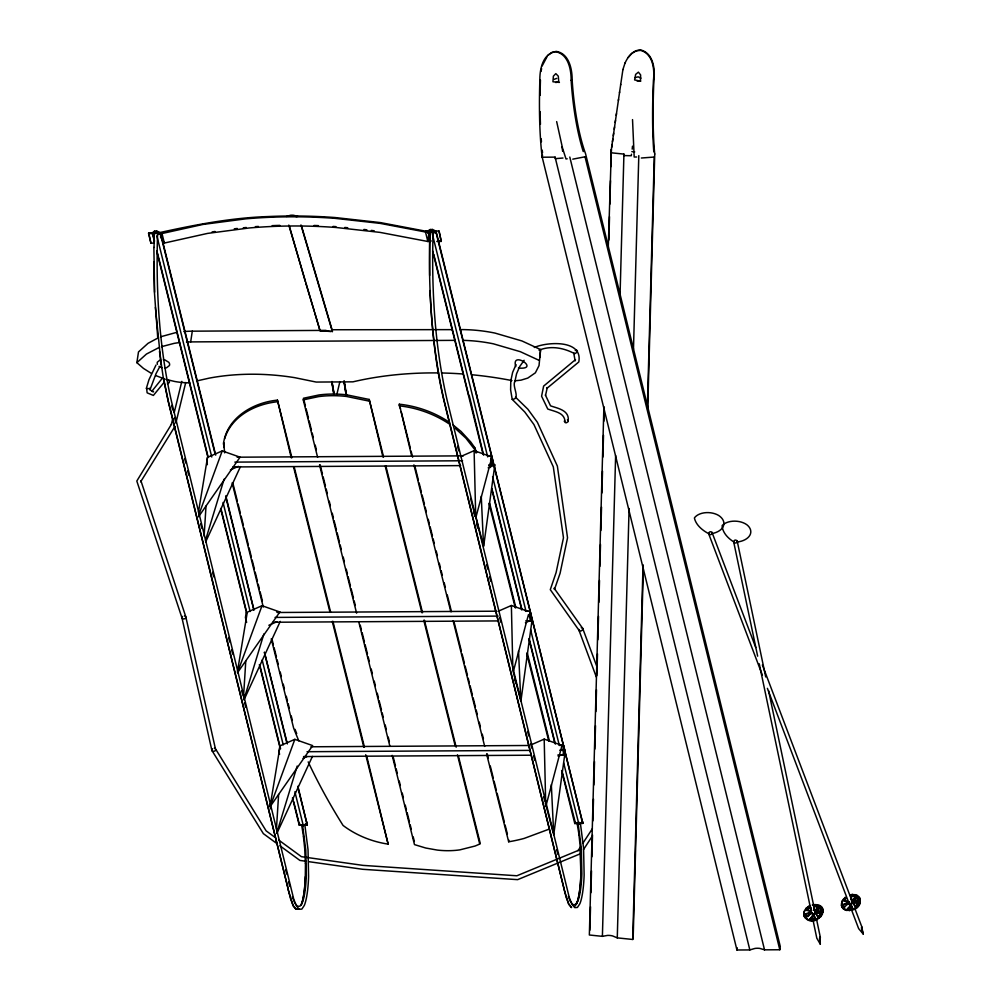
<?xml version="1.0" encoding="UTF-8"?>
<svg xmlns="http://www.w3.org/2000/svg" width="1000" height="1000" viewBox="0 0 1000 1000"><rect width="100%" height="100%" fill="white"/><g stroke="black" fill="none" stroke-linecap="round" stroke-linejoin="round"><path stroke-width="1.5" d="M804.45 916.775L803.875 914.312L804.45 916.775C815.612 931.7 835.088 902.738 812.5 904.7L812.5 905.362L817.525 905.4L817.525 904.737M804.562 910.375L803.9 913.025L805.837 908.475L809.963 905.5L805.837 909.137L805.837 908.475M805.6 918.337L804.45 916.112M805.913 915.487L805.9 916.15L805.425 914.625L810.138 912.9L810.325 914.237L810.138 912.237L805.425 913.962L806.875 916.8L810.325 913.575M810.525 906.575L807.075 909.062L806.538 910.525L810.512 907.237L811.438 910.962L807.962 910.863M807.075 909.725L807.075 909.062M807.262 919.562L805.6 917.675M807.675 907.463L807.675 906.8M808.612 908.325L808.612 907.663M809.375 920.362L807.262 918.9M814.25 918.538L814.25 919.2L810.037 919.163L813.8 914.875L815.312 918.2L810.037 918.5M810.812 911.538L811.45 910.3L810.825 907.812M811.438 910.962L811.45 910.3M811.688 912.588L811.688 913.25M811.8 920.662L809.375 919.7M812.075 919.412L812.075 918.75M814.5 913.938L812.75 914.3L811.8 912.938M812.75 914.3L812.35 913.487M810.037 919.163L812.913 914.963M813.188 914.35L812.75 913.637M813.65 914.312L815.2 912.237L814.55 910.962M815.312 918.863L813.8 914.875M814.1 914.163L814.1 913.5M813.975 910.15L813.988 909.488L815.562 909.875L818.625 906.612L814.188 905.75L813.975 910.15L815.562 910.537L818.625 907.288L814.175 906.413L814.188 905.75M814.388 920.413L821.05 915.975L823.025 910.138M814.837 912.975L814.837 913.637L815.2 911.862M814.825 910.25L814.825 909.587M814.812 906.35L814.812 905.688M815.075 913.288L815.075 912.625M815.562 910.537L815.562 909.875M816.762 912.875L816.762 912.212L816.087 914.237L816.562 910.875L820.025 907.65L821.475 911.137L820.987 908.962M816.562 910.875L816.562 911.538L820.025 907.65M816.938 919.613L816.938 918.95M816.85 906.612L816.862 905.95M821.45 912.113L821.45 912.775L816.525 913.575L816.525 912.913L821.45 912.113L818.288 917.45L816.087 913.575M819.212 918.312L819.212 917.65M819.638 906.213L819.638 905.55M820.9 913.787L820.888 914.45L821.45 912.775M821.05 916.637L821.05 915.975M821.3 906.775L823.025 910.8M822.325 914.737L822.337 914.075M822.45 909L822.45 908.337M822.987 912.75L822.987 912.087M305.462 863.388L305.3 876.688A40.188 7.763 89.7 0 1 301.025 905.387M153.875 247.425L154.6 292.213M803.875 914.975L803.913 912.362M810.125 913.587L810.138 912.237M708.637 533.625L709.338 532.2A1.737 1.288 -20.8 0 1 710.65 531.75L711.812 532.163A1.988 1.475 -20.8 0 1 712.15 533.2L711.45 534.237A1.737 1.288 -20.8 0 1 710.138 534.688L709.3 534.5A1.975 1.475 -20.8 0 1 708.637 533.625A36.463 21.35 7.1 0 1 694.4 517.925A15.475 9.887 4 0 1 718.587 515.413A17.725 11.062 2.8 0 1 712.025 533.575M510.788 381.075L510.613 389.888L512.225 399.375L524.775 412L533.938 424.562L553.312 466.863L563.475 537.775L556.1 572.562L550.288 589.663L579.212 630.612M514.913 381.4C511.725 386.3 521.163 399.038 512.225 399.375M841.6 905.65L842.175 901.038L845.212 897.288L845.325 897.962C830.725 912.812 862.387 915.462 860.113 899.525L860.188 902.125M847.575 902.5L847.875 904.475L847.575 902.5L843 904.538L843.112 905.212L847.688 903.162L847.675 903.85M858.725 900.638L857.212 897.275L853.838 900.7L853.475 904.075L854.887 906.087M603.875 407.262L589.35 935L602.4 936.35L607.537 935.413A13.95 10.962 1.6 0 1 612.575 935.925L617.275 937.875L632.725 939.463L633.212 936.225L643.312 569.3M608.25 248L611.362 149.512L610.887 166.688M589.875 930.2L590.525 906.775M590.913 892.725L591.512 870.875M591.9 856.812L592.5 834.963M592.888 820.9L593.488 799.05M593.875 784.987L594.513 761.575M594.862 749.087L595.5 725.662M595.887 711.612L596.487 689.75M596.875 675.7L597.487 653.838M597.863 639.788L598.513 616.362M598.9 602.312L599.5 580.45M599.888 566.4L600.487 544.538M600.875 530.487L601.525 507.075M601.912 493.013L602.513 471.163M602.9 457.1L603.5 435.25M603.888 421.2L604.275 407.137M608.875 240.075L609.513 216.65M609.862 204.163L610.5 180.738M602.4 936.35L615.638 455.438M620.025 296.188L623.925 154.1L610.875 152.762M617.275 937.875L629.087 508.5M633.475 349.237L638.8 155.625M632.725 939.463L643.037 564.738M647.387 407.038L654.262 157.213M647.7 410.037L654.737 153.975M154.037 247.475L154.3 233.363A16.725 5.35 3.5 0 0 157.575 233.325C155.825 289.575 158.95 346.388 171.475 401.388L293.738 899.137L296.388 905.85L299.163 909.25L301.863 909.1L304.312 905.413A40.225 7.763 89.7 0 0 308.587 876.675L308.038 849.7L304.875 825.037A19.85 10.65 -7.5 0 1 303.85 825.088L299.237 825.163L292.462 797.9M561.613 770.512L574.788 823.538L579.388 823.45A19.85 10.65 -7.5 0 0 580.413 823.4L583.575 848.062L584.138 875.05A40.225 7.763 89.7 0 1 579.85 903.775L577.413 907.475L574.712 907.625L571.938 904.225L569.275 897.5L447.013 399.762C434.487 344.762 431.362 287.95 433.125 231.7A16.725 5.35 3.5 0 1 429.85 231.725C428.162 287.913 431.45 344.663 443.888 399.6L563.85 888.025M429.85 231.725L429.65 275.45M542.188 157.037L541.575 151.775A104.938 14.65 -87.8 0 1 539.85 80.237C539.675 69.438 542.737 53.712 555.45 51.725C568.162 53.762 571.263 69.45 571.138 80.288A104.675 26.85 86.5 0 0 583.263 151.575M851.438 900.188L851.538 895.8L855.863 896.35L852.975 900.45L851.325 899.513L852.975 900.45M204.125 536.175L206.012 506.05M243.525 697.013L245.787 660.85M276.438 829.125L278.612 794.475M653.812 151.838A104.675 13.037 -87.1 0 1 653.425 80.487C654.75 69.65 653.1 53.675 640.588 50.375L636.213 50.875L631.962 53.3L628.15 57.462M654.737 154A100.5 12.525 -87.1 0 1 653.9 80.325C655.225 69.388 653.487 53.325 640.863 50C633.125 49.7 627.9 56.662 625.037 63.05M154.412 241.912L152.613 233.45A8.012 3.812 5.3 0 1 154.188 231.312L157.088 231.125L160.162 232.688A6.325 3.013 5.3 0 1 160.675 233.512L215.7 455.15M154.15 232.213L154.838 231.038M215.113 454L160.588 234.4A6.325 3.013 5.3 0 0 160.1 233.575L156.55 231.95L156.613 231.05M160.613 234.4L160.675 233.512L160.588 234.4L157.85 234.387M430.325 241.8L428.162 231.812A8.012 3.812 5.3 0 1 429.725 229.675L432.638 229.5L435.7 231.05A6.325 3.013 5.3 0 1 436.213 231.875L582.788 823.4L579.388 823.45L582.762 822.35L581.525 819.338M430.712 232.738L428.1 232.712A8.012 3.812 5.3 0 1 429.663 230.575L430.375 229.4M579.062 834.987L577.125 823.45A18.825 10.1 -7.5 0 0 578.375 823.462L582.762 822.35L582.788 823.4L436.125 232.775A6.325 3.013 5.3 0 0 435.637 231.95L432.088 230.312L432.163 229.412M436.15 232.775L436.213 231.875L436.125 232.775L432.025 232.738M574.788 823.538L575 821.65M578.938 629.475L578.9 629.9A1.85 1.412 -27.7 0 0 579.538 630.85L580.95 630.925A2.212 1.688 -27.7 0 0 582.312 630.087L582.812 628.812A1.85 1.412 -27.7 0 0 582.163 627.863L581.263 627.712M152.525 234.338L153.1 233.45M428.075 232.712L428.65 231.825M632.2 149.15L632.5 146.175M428.762 234.125L427.837 241.488L380 232.387L335.85 227.463A354.5 218.35 8.5 0 0 249.188 227.975L207.575 233.4L164.338 243.05L160.463 236.762M299.513 823.337L299.237 825.163M488.925 464.963L494.837 464.925L483.638 546.312L475.662 515.988M611.625 147.45L612.85 139.012M610.9 152.587L612.075 144.475M623.925 154.1L623.725 155.575L631.263 155.738L631.487 154.2M615.2 122.425L616.487 113.625M614.225 129.213L615.513 120.425M613.3 135.675L614.575 126.95M612.438 141.762L613.688 133.162M619.487 92.737L620.725 84.4M618.375 100.45L619.625 91.925M616.225 115.337L618.55 99.325M620.638 84.913L622.913 69.562M153.912 243.113L150.925 243.125L148.588 233.575L148.7 232.775L153.175 232.738M150.925 243.125L148.7 232.775M151.363 373.4L143.488 368.425L136.875 362.675L138.488 351.938L148.05 343.312L158.438 337.725M164.462 242.237L164.338 243.05L161.988 233.5L159.012 233.525M186.438 342.025A69.4 42.75 8.5 0 1 190.675 341.912L192.288 331.175L326.138 330.387M198.512 516.788L240.062 457.175L222.225 450.913L207.512 457.375L206.775 462.287L207.375 464.688M224.675 452.887L223.663 442.612L224.175 447.55M291.262 457.825L277.45 400.15C253.137 402.4 226.475 417.95 223.412 444.225M246.175 612.675L245.438 617.587L246.625 622.413M317.625 457.35L303.25 399.862L303.488 398.25L318.9 394.975A75.7 46.625 8.5 0 1 346.662 394.825L369.212 399.462L383.575 456.912M332.35 329.75L452.212 329.637M279.713 746.963L278.975 751.875L279.575 754.287M382.95 457.013L369.212 399.462M411.625 455.775L399.3 404.2C417.15 406.087 434.513 412.325 449.438 422.3M434.562 231.075L439.025 231.05L441.25 241.412L436.788 241.438M441.25 241.412L439.025 231.05M308.175 761.888A1069.513 658.737 8.5 0 0 343.062 825.45C356.188 835.35 371.887 841.675 388.125 844.125L366.725 756.15M475.9 452.975L474.637 447.488L470.688 441.912L461.075 431.488L453.062 424.95M488.275 455.712L491.388 455.688L490.662 460.6L491.838 465.425L488.725 465.438M491.838 465.425L492.575 460.513L491.388 455.688M548.013 55.275L551.962 52.375L556.237 51.388C569.05 53.412 572.263 69.2 572.15 80.125A100.5 25.775 86.5 0 0 585.55 153.737L780.288 946.5L779.8 949.75L764.525 949.837L759.887 948.425A13.95 10.65 -13.8 0 0 754.9 948.45L749.837 949.925L736.938 950L542.212 157.213L542.525 155.05M514.712 380.825L521.013 380.15L527.762 378.088L535.375 372.812L539.025 365.625L540.575 349.562L521.975 340.962L494.963 333.075A105.787 65.15 8.5 0 0 460 329.588M392.163 755.362L414.487 844.613L425.75 848.025L437.262 850.075A58.212 35.85 8.5 0 0 459.812 849.875L475.138 846.012L479.75 844.05L480 842.425L458.45 756.25M525.375 611.025L530.05 611L529.312 615.913L530.5 620.737L525.825 620.763M530.5 620.737L531.237 615.825L530.05 611M508.913 840.175L508.675 841.787L486.6 753.988M564.038 755.013L562.85 750.2L563.587 745.288L564.775 750.113L564.038 755.013L557.8 755.05M736.938 950L737.262 947.837M198.425 512.263L207.512 457.375M237.45 671.637L247.3 612.175L262.013 605.712L279.85 611.987L237.413 672.862L262.013 605.712M270.275 805.263L280.125 745.8L294.837 739.338L312.675 745.612L270.238 806.488M541.025 71.388L541.6 68.625M510.8 380.925L512.612 372.425L516.013 364.588M514.9 381.55L516.562 373.787L519.663 366.613L524.1 360.288M336.763 394.787L339.888 381.613M171.337 424.438L172.787 418.5M174.225 412.562L181.812 381.388M175.85 423.113L185.725 382.537M491.95 456.938L475.75 517.95L474.113 450.662L490.575 456.45M513.387 671.325L528.438 614.663M546.213 804.95L562.025 745.375L544.188 739.112L532.15 744.4M539.9 357.438L540.575 349.562M468.975 396.2L469.225 395.375L483.625 455.2M205.463 540.35L224.125 479.113M243.888 699.638L263.9 633.913M276.7 833.263L297.188 766.05M849.45 901.612C847.525 905.562 855.263 902.663 851.488 900.812M854.137 902.688L853.475 904.075M853.363 903.413L855.487 906.425L858.575 901.587L853.787 902.725L853.9 903.388L858.688 902.262M841.488 904.987C844.25 914.188 858.812 909.525 860.075 901.45M155.975 365.087L148.975 379.688L146.325 388.462L150.375 388.75L156.075 373.562L159.662 366.925M622.875 69.662L625.1 62.862M737.113 542.025A17.725 10.95 2.8 0 0 746.8 524.7A15.475 9.8 3.8 0 0 722.163 525.525A36.463 21.3 7.4 0 0 733.675 541.838A1.975 1.512 -11.8 0 0 734.35 542.775L735.2 543.013A1.737 1.325 -11.8 0 0 736.538 542.65L737.25 541.65A1.988 1.525 -11.8 0 0 736.9 540.588L735.713 540.087A1.737 1.325 -11.8 0 0 734.375 540.438L733.675 541.838L757.65 656.175M224.613 438.85C231.363 416.275 255.15 404.113 277.213 401.775M198.7 515.138L222.225 450.913M270.763 805.025L294.837 739.338M542.175 65.875L547.175 56.438M205.575 542.125L240.463 466.587M244.075 699.725L280.25 621.388M276.9 833.363L312.425 756.413M171.537 424.1L136.812 481.037L181.988 617.95L211.887 750.425L263.35 833.637L277.375 843.925M174.913 426.45L140.662 481.812L140.887 480.662L185.837 616.925L215.688 749.987A1.85 1.375 -22.8 0 1 214.75 751.038L213.263 751.363A2.225 1.65 -22.8 0 1 212.075 750.775M844.613 899.575L844.725 900.238L846.125 898.075L844.1 900.4L848.363 901.775M580.55 846.8L578.013 850.675L578.625 850.288L516.862 875.775L363.038 865.387L301.4 856.675L278.725 840.075M583.088 842.913L592.388 828.688M583.525 849.538L591.838 836.825M575.05 906.025L576.663 903.575A40.038 7.725 89.7 0 0 580.925 874.975L580.375 848.125L578.975 834.9M152.025 391.05L162.45 378.075M847.463 908.7L851.137 904.85L852.588 908.037L847.463 908.7L847.575 909.375L851.663 909.125M847.575 909.375L851.25 905.525L852.7 908.713M163.612 382.962L153.387 395.425L147.137 392.85L146.588 388.075M852.862 899.788L855.863 896.35M136.875 362.675L146.45 354.05L159.088 347.5M847.763 903.812L844.388 907.237L843.462 906.012L844.5 907.913M857.212 897.275L853.95 901.363L853.838 900.7M807.738 916.65L809.463 915.05M818.288 916.775L819.825 915.375M286.65 216.488L290.363 215.3A8.488 4.938 7.8 0 1 293.625 215.287L297.962 216.438M433.125 231.7L432.362 232A3.7 1.188 3.5 0 0 431.962 232.512M304.875 825.037L304.625 825.15A2.95 1.587 -7.5 0 0 302.75 826.538L305.788 850.125L306.312 875.588A37.962 7.325 89.7 0 1 302.275 902.7L299.975 906.188L297.425 906.325L294.8 903.112L292.3 896.775M580.413 823.4L580.163 823.525A2.95 1.587 -7.5 0 0 578.3 824.912L581.337 848.5L581.862 873.962A37.962 7.325 89.7 0 1 577.825 901.062L575.513 904.55L572.962 904.7L570.35 901.488L568.337 896.413M548.975 829.2L524.138 838.425A132.125 81.375 8.5 0 1 508.675 841.787M230.413 469.888L238.438 466.362M460.737 456.538L474.113 450.662M488.15 467.863L494.837 464.925M268.85 625.275L276.875 621.75M497.987 611.35L511.375 605.487L527.837 611.263M525.413 622.688L532.1 619.75L520.9 701.125L513.312 672.3M303.012 758.312L307.025 756.55M558.237 756.312L564.925 753.375L553.725 834.75L551.337 784.675M160.25 359.888L157.387 362.137A7.225 4.45 8.5 0 0 157.425 364.3M309.088 861.712L362.65 869.287L517.638 879.65L580.763 853.612M849.412 903.363L850.662 904.4L851.438 903.475M553.962 79.4L556.725 78.388M534.325 347.463C547.15 341.788 583.062 339.412 578.787 361.987L546.925 388.338L547.275 387.6L545.538 395.387M539.038 350.188C550.6 345.438 563.438 347.75 574.45 353.562A2.425 1.35 -43.9 0 0 575.8 353.162L577.013 352.013A1.938 1.075 -43.9 0 0 577.35 350.788M160.688 336.763L175.7 332.638M161.475 346.675L174.1 343.375A69.4 42.75 8.5 0 1 179.488 342.587M579.05 823.462L582.762 822.35L578.713 823.462L563.663 762.875M854.038 901.325L858.612 899.963M855.288 901.65L857.575 900.975M303.5 825.088L307.275 824.025L306.762 821.988M303.25 399.862L318.663 396.6A75.7 46.625 8.5 0 1 346.413 396.438L368.963 401.075M288.3 216.35L290.287 215.925A8.488 4.938 7.8 0 1 293.55 215.912L296.837 216.663M196.525 380.988L209.125 378.15A164.862 101.538 8.5 0 1 294.55 377.638L316.2 382.062L352.938 381.838A255.55 157.4 8.5 0 1 438.663 372.938M539.85 80.237L540.438 80.087A100.775 14.075 -87.8 0 0 540.1 95.375M160.362 233.9L202.975 224.438L245.738 218.85A364.35 224.412 8.5 0 1 334.812 218.325L380.188 223.388L428.95 232.662M301.588 825.075A18.825 10.1 -7.5 0 0 302.825 825.1L307.275 824.025L307.25 825.025L303.85 825.088L307.275 824.025L303.163 825.1L294.887 791.775M635.237 77.537L638.175 76.838L640.962 78.162M816.775 911.513L821.475 910.475M572.762 159.162L585.062 156.788M852.438 894.438L849.912 894.875L850.025 895.537L852.55 895.113L852.438 894.438L856.838 895.212L859.562 897.775L860.225 900.188M855.975 897.013L851.538 895.8M567.2 158.8L566.013 158.975L562.513 148.075L556.663 121.6M571.138 80.288L572.15 80.125M212.113 231.925L215.05 231.475M555.662 82.513L558.763 82.062L558.3 76.175L555.825 73.637L553.375 76.162L552.938 81.775L559.412 82.438M234.312 228.8L237.3 228.463M243.3 227.812L246.3 227.488M812.913 915.625L813.8 915.537M811.8 920L814.4 919.75M641.338 158.012L654.287 157.05M298.688 908.875L296 909.025L293.238 905.638L290.6 898.95L168.2 401.375L163.337 378.137L159.475 351.35M298.587 909.075L295.887 909.225L293.113 905.825L288.163 889.8M562.513 772.862L575.375 822.763M576.85 822.675L579.812 822.513M637.013 80.9L640.475 80.85L640.625 74.938L638.4 72.138L635.65 74.388L634.612 79.925L640.713 81.213M542.212 157.213L555.1 157.137L749.837 949.925M159.137 232.712C194.788 224.862 231.05 217.825 267.775 216.575A364.237 224.338 8.5 0 1 334.938 217.525L380.312 222.575L427.925 231.612M430.087 231.1L425.625 231.125L425.5 231.938L427.837 241.488L430.825 241.462M148.588 233.575L153.05 233.55M427.962 240.675L430.95 240.662M438.4 240.613L441.375 240.6M190.675 341.912L455.275 340.35M237.113 457.2L463.312 455.863M234.85 462.113L462.575 460.775M232.925 466.95L460.65 465.613M276.9 612L279.85 611.987M277.375 612.5L495.737 611.2M275.075 617.413L498.125 616.1M273.137 622.25L497.75 620.925M310.912 746.787L529.275 745.487M559.075 745.4L562.025 745.375M307.05 751.712L530.1 750.387M559.738 750.212L562.85 750.2M303.562 756.562L531.287 755.212M430.312 230.3L432.088 230.312M154.775 231.925L156.55 231.95M636.65 157L634.188 157.012L632.525 119.6M515.513 397.175L527.85 409.188L537.4 422.3L557.362 466.075L567.537 537.8L560.087 573.288L554.462 589.45L554.375 588.587M152.513 391.575L153.55 391.775L149.738 389.787M332.45 331.438L320.012 330.637L288.8 225.062M330.825 331.512L320.025 330.7L314.738 312.787M562.987 158.025L555.275 158.65L555.1 157.137M344.8 227.463L347.738 227.738M631.85 151.625L634.712 151.912M363.925 229.45L366.863 229.838M371.287 230.413L374.237 230.8M399.062 405.825C416.912 407.713 434.275 413.95 449.2 423.925M306.025 861.275L299.9 860.413L279.887 845.763M844.212 901.075L846.975 901.538M430.012 231.8L431.1 232.087A3.525 1.125 3.5 0 1 431.838 232.512M574.913 822.788L578.375 823.462M302.825 825.1L299.363 824.412L293.725 801.725M806.538 909.862L810.812 910.875M155.05 233.562L154.3 233.363M518.4 368.062C541.225 370 510.538 349.7 515.788 366.538M576.962 350.3L576.625 350.213A2.425 1.35 -43.9 0 0 575.262 350.6M166.163 379.425L174.75 381.488A50.7 31.225 8.5 0 0 189.7 382.812M149.55 388.288L150.375 388.75M164.95 379.087L155.688 375.562M161.863 367.7L159.062 366.337M200.712 396.388L201.438 397.7M538.975 360.3L520.363 351.7L493.35 343.812A105.787 65.15 8.5 0 0 462.562 340.35M567.438 419.675L568.225 420.613A2.2 1.675 -15.1 0 1 567.888 421.85L566.625 422.663A1.85 1.412 -15.1 0 1 565.188 422.587C564.763 412.938 556.912 412.163 547.775 409.05L541.587 396.225L543.625 386.1L575.475 359.65L575.125 360.85L573.725 352.975A1.938 1.075 -43.9 0 1 573.713 352.612M168.3 380.025L169.3 381.125A1.85 1.8 -54.6 0 1 169.175 382.612L167.975 383.6A2.2 2.138 -54.6 0 1 167.45 383.7M274.95 837.312L266.125 830.85L215.7 749.188M455.238 428.338L465.913 438.188L474.387 449.113M577.125 823.45L577.225 823.55A2.763 1.475 -7.5 0 1 578.3 824.912M861.7 926.8L863.25 934.075L858.65 928.612L767.387 688.337M571.55 907.4L568.787 904.013L566.138 897.325L443.738 399.75C435.288 363.975 431.712 327.238 429.975 290.575M571.425 907.6L568.65 904.2L563.713 888.175M476.737 395L476.987 396.062M857.325 897.938L858.263 899.175L858.15 898.5M820.025 908.312L820.987 909.625M554.125 588.212L582.5 628.112M816.812 915.312L818.288 917.45M820.05 936.963L820.3 944.175L816.812 938.213L812.337 916.862M545.375 394.988L550.538 405.825C556.812 408.2 569.513 409.913 568.225 420.613M474.637 447.488L476.65 452.638M712.038 532.463L755.738 647.5M762.375 664.975L852.525 902.35M854.737 908.175L861.925 927.1M708.75 533.975L762.412 675.225M582.712 628.425L596.663 666.012M578.987 630.288L596.337 677.025M843 904.538L843.575 906.675M314.337 311.45L305.763 283.05M332.438 330.975L301.413 225.725M861.363 927.712L863.25 934.075M332.362 331.637L300.95 224.925M305.35 281.675L289.262 225.863M470.513 498.462L475.275 516.188M545.35 802.938L553.225 832.862M489.625 503.237L515.887 607.725M527.312 653.162L549.388 740.987M489 503.35L515.262 607.837M526.688 653.263L548.775 741.087M399.3 404.2L400.45 408.75M401.213 411.775L410.337 448.1M411.1 451.125L412.625 457.188M414.913 466.262L418.338 479.888M419.1 482.925L421.375 492M422.137 495.025L424.425 504.113M425.188 507.137L426.325 511.688M428.225 519.25L429.375 523.787M430.138 526.825L432.413 535.9M433.175 538.925L434.325 543.475M436.225 551.038L437.362 555.575M439.263 563.15L440.412 567.688M441.175 570.712L442.312 575.262M444.212 582.825L445.363 587.375M447.262 594.938L451.45 611.587M454.113 622.188L461.337 650.95M462.1 653.975L464.387 663.062M465.15 666.087L467.425 675.175M468.188 678.2L469.338 682.738M470.1 685.763L472.375 694.85M473.137 697.875L475.425 706.963M476.188 709.987L477.325 714.525M479.225 722.1L480.375 726.637M482.275 734.2L483.413 738.75M487.225 753.888L488.363 758.425M490.262 766L493.312 778.1M494.075 781.137L496.35 790.212M497.113 793.238L504.35 822M505.112 825.037L507.388 834.112M413.913 464.862L450.825 611.7M453.113 620.775L484.7 746.425M277.45 400.15L291.887 457.713M294.163 466.8L330.637 612.238M332.912 621.325L364.438 747.062M293.55 466.912L330.012 612.35M332.287 621.438L363.812 747.175M365.712 754.75L388.125 844.125M232.763 482.788L237.325 500.95M238.075 503.975L240.362 513.062M241.112 516.087L243.388 525.175M244.15 528.2L248.325 544.85M249.088 547.888L251.363 556.962M252.125 560L254.4 569.075M255.162 572.1L257.438 581.188M258.2 584.212L259.337 588.763M260.1 591.788L262.375 600.875M272.238 640.225L273.375 644.775M274.137 647.8L276.413 656.888M277.175 659.912L278.312 664.45M280.212 672.025L281.35 676.562M283.25 684.137L284.387 688.675M286.288 696.25L287.425 700.788M288.188 703.812L289.325 708.35M291.225 715.925L292.362 720.462M232.138 482.887L263.275 607.038M271.238 638.825L293.637 728.138A1069.513 658.737 8.5 0 0 298.8 740.825M385.85 465.975L422.525 612.625M424.412 620.188L456.175 747.188M385.225 466.087L421.9 612.737M423.787 620.3L455.175 745.775M457.45 754.85L479.75 844.05M303.875 399.762L305.387 405.812M306.137 408.837L308.412 417.912M309.163 420.938L311.438 430.012M312.2 433.038L313.325 437.575M315.225 445.138L316.363 449.675M320.138 464.8L322.413 473.888M323.162 476.912L325.438 485.988M326.2 489.012L327.325 493.55M329.225 501.112L330.35 505.65M332.25 513.212L333.387 517.75M334.137 520.775L336.413 529.85M337.163 532.875L339.438 541.95M340.188 544.987L341.325 549.525M343.225 557.087L344.35 561.625M346.25 569.188L347.388 573.725M348.137 576.75L350.412 585.825M351.163 588.85L353.438 597.925M354.188 600.95L355.325 605.487M360.25 625.163L361.375 629.7M362.137 632.725L364.412 641.8M365.163 644.825L367.438 653.9M368.188 656.925L369.325 661.462M371.213 669.025L372.35 673.562M374.25 681.125L375.375 685.662M377.275 693.225L378.413 697.775M379.162 700.8L381.438 709.875M382.188 712.9L383.325 717.438M385.213 725L386.35 729.538M388.237 737.1L389.375 741.637M393.162 756.762L395.438 765.837M396.188 768.863L397.325 773.413M399.212 780.975L400.35 785.512M402.238 793.075L403.375 797.613M405.275 805.175L406.4 809.712M407.163 812.738L409.438 821.812M410.188 824.837L411.325 829.375M413.212 836.938L414.35 841.475M319.525 464.913L356.6 613.162M358.862 622.238L389.888 746.287M432.4 234.262L487.688 456.912M489.575 464.487L490.325 467.512M492.575 476.6L526.05 611.413M530.562 629.587L559.15 744.7M428.162 231.812L430.412 240.863M433.775 254.438L468.6 394.688M491.887 488.475L521.938 609.487M529.45 639.75L555.375 744.125M432.587 250.888L483 453.888M491.65 488.738L521.737 609.925M528.888 638.713L554.85 743.238M225.837 495.962L253.962 609.85M264.475 652.275L287.375 743.9M297.887 786.237L307.25 825.025L297.838 787.163M225.637 496.4L253.85 609.975M264.375 652.387L286.938 743.25M156.862 235.888L211.775 457.025M223.05 502.475L250.138 611.525M262.175 660L283.225 744.812M152.613 233.45L154.488 240.987M157.487 253.05L208.088 456.825M221.238 509.775L246.4 611.125M259.925 665.575L280.587 748.775M156.662 251L207.825 457.038M220.613 508.537L246.575 613.075M259.363 664.575L280.05 747.9M585.075 156.962L779.8 949.75M569.8 157.05L764.525 949.837M457.575 446.262L458.7 450.812M473.6 511.475L474.712 516.025M476.575 523.612L477.7 528.162M486.637 564.562L487.75 569.113M489.613 576.7L490.737 581.25M499.675 617.65L500.788 622.2M514.575 678.312L515.688 682.862M527.612 731.4L528.725 735.95M530.6 743.525L531.712 748.075M533.575 755.662L534.688 760.212M543.638 796.612L544.75 801.162M556.675 849.7L557.788 854.25M171.6 405.425L172.725 409.975M174.587 417.55L175.7 422.1M184.638 458.512L185.763 463.062M187.625 470.637L188.738 475.188M200.662 523.725L201.775 528.275M212.587 572.263L213.7 576.812M228.6 637.475L229.713 642.025M231.588 649.613L232.7 654.163M241.637 690.562L242.763 695.113M244.625 702.7L245.738 707.25M269.575 804.312L270.7 808.863M285.6 869.525L286.712 874.075M288.575 881.663L289.7 886.213M288.312 889.663L168.337 401.238L163.5 378.013M737.25 541.263L765.713 676.95M768.587 690.662L814.963 911.725M816.562 919.35L820.4 937.638M759.25 663.8L811.7 913.812M331.9 381.8L334.237 395.125M859.562 897.775L859.675 898.45L858.45 896.312M859.425 903.462L859.538 904.137M856.838 895.212L856.95 895.888M858.025 903.288L857.1 905.6L856.988 904.938M858.175 905.438L858.288 906.112M854.8 894.562L854.912 895.238M856.388 907.225L856.5 907.887M854.137 895.8L854.25 896.475M852.163 895.7L852.275 896.363M854.163 908.662L854.275 909.338M852.15 899.55L852.262 900.225M852.375 902.537L852.262 903.575L852.15 902.9M851 903.65L851.112 904.312M851.137 904.85L851.25 905.525M851.688 909.638L851.8 910.312M850.55 903.725L850.662 904.4M850.113 903.7L850.225 904.375M850.275 905L850.387 905.662M849.725 903.575L849.837 904.25M849.438 908.812L849.55 909.488M849.175 910.062L849.287 910.738M846.812 909.938L846.925 910.612M843.425 899.075L843.538 899.737M844.762 909.287L844.875 909.963M842.175 901.038L842.288 901.712M843.15 908.2L843.263 908.863M841.525 903.05L841.637 903.725M842.038 906.725L842.15 907.4M344.188 381.138L346.725 396.1M331.975 381.5L334.263 395.012M344.038 381.962L346.238 395.6M331.812 382.163L333.787 394.438M303.525 836.612L301.675 825.175A2.763 1.475 -7.5 0 1 302.762 826.538M211.887 750.425L211.9 749.613A1.85 1.375 -22.8 0 1 212.413 748.863M344.012 380.988L346.3 395.75M161.213 365.138L155.387 307.35M562.038 146.775L562.638 151.325M819.513 938.062L820.3 944.175M303.438 836.538L304.837 849.75M157.688 337.137L154.425 292.213L153.75 262.075M580.288 848.088L580.837 875.05A40.188 7.763 89.7 0 1 576.562 903.763M518.525 651.05L520.8 700.738M481.262 496.225L483.537 545.913M304.75 849.725L305.387 863.413M544.188 739.112L545.75 806.1M511.375 605.487L512.888 670.95M542.537 152.738A100.775 14.075 -87.8 0 1 542.225 150.15M541.438 141.775A100.775 14.075 -87.8 0 1 541.213 138.787M540.438 124.3A100.775 14.075 -87.8 0 1 540.112 111.675M255.362 226.663A354.5 218.35 8.5 0 1 258.4 226.438M272.15 225.662A354.5 218.35 8.5 0 1 279.837 225.387M314.012 225.475A354.5 218.35 8.5 0 1 318.4 225.637M333.038 226.438A354.5 218.35 8.5 0 1 335.975 226.65M182.525 616.438A1.85 1.388 -15.6 0 0 182 617.15L182.175 618.3A2.2 1.65 -15.6 0 0 183.375 618.95L184.887 618.7A1.85 1.388 -15.6 0 0 185.825 617.712L185.65 616.562A2.2 1.65 -15.6 0 0 184.45 615.925M214.325 748.25A2.225 1.65 -22.8 0 1 215.2 748.55M564.4 421.65A2.2 1.675 -15.1 0 1 564.5 420.812M152.587 234.35A8.012 3.812 5.3 0 1 154.113 232.2M305.387 876.612A40.038 7.725 89.7 0 1 301.125 905.2M441.7 372.987A255.55 157.4 8.5 0 1 463.038 374M472.212 374.775A255.55 157.4 8.5 0 1 511.912 380.562M183.85 331.575A69.4 42.75 8.5 0 1 192.288 331.175M165.075 368.025A5.825 3.588 8.5 0 0 166.562 367.75L169.425 365.513A7.225 4.45 8.5 0 0 168.75 362.275L164.95 359.95A5.825 3.588 8.5 0 0 163.35 359.65M296.712 733.575A1069.513 658.737 8.5 0 1 295.012 729.338"/></g></svg>
